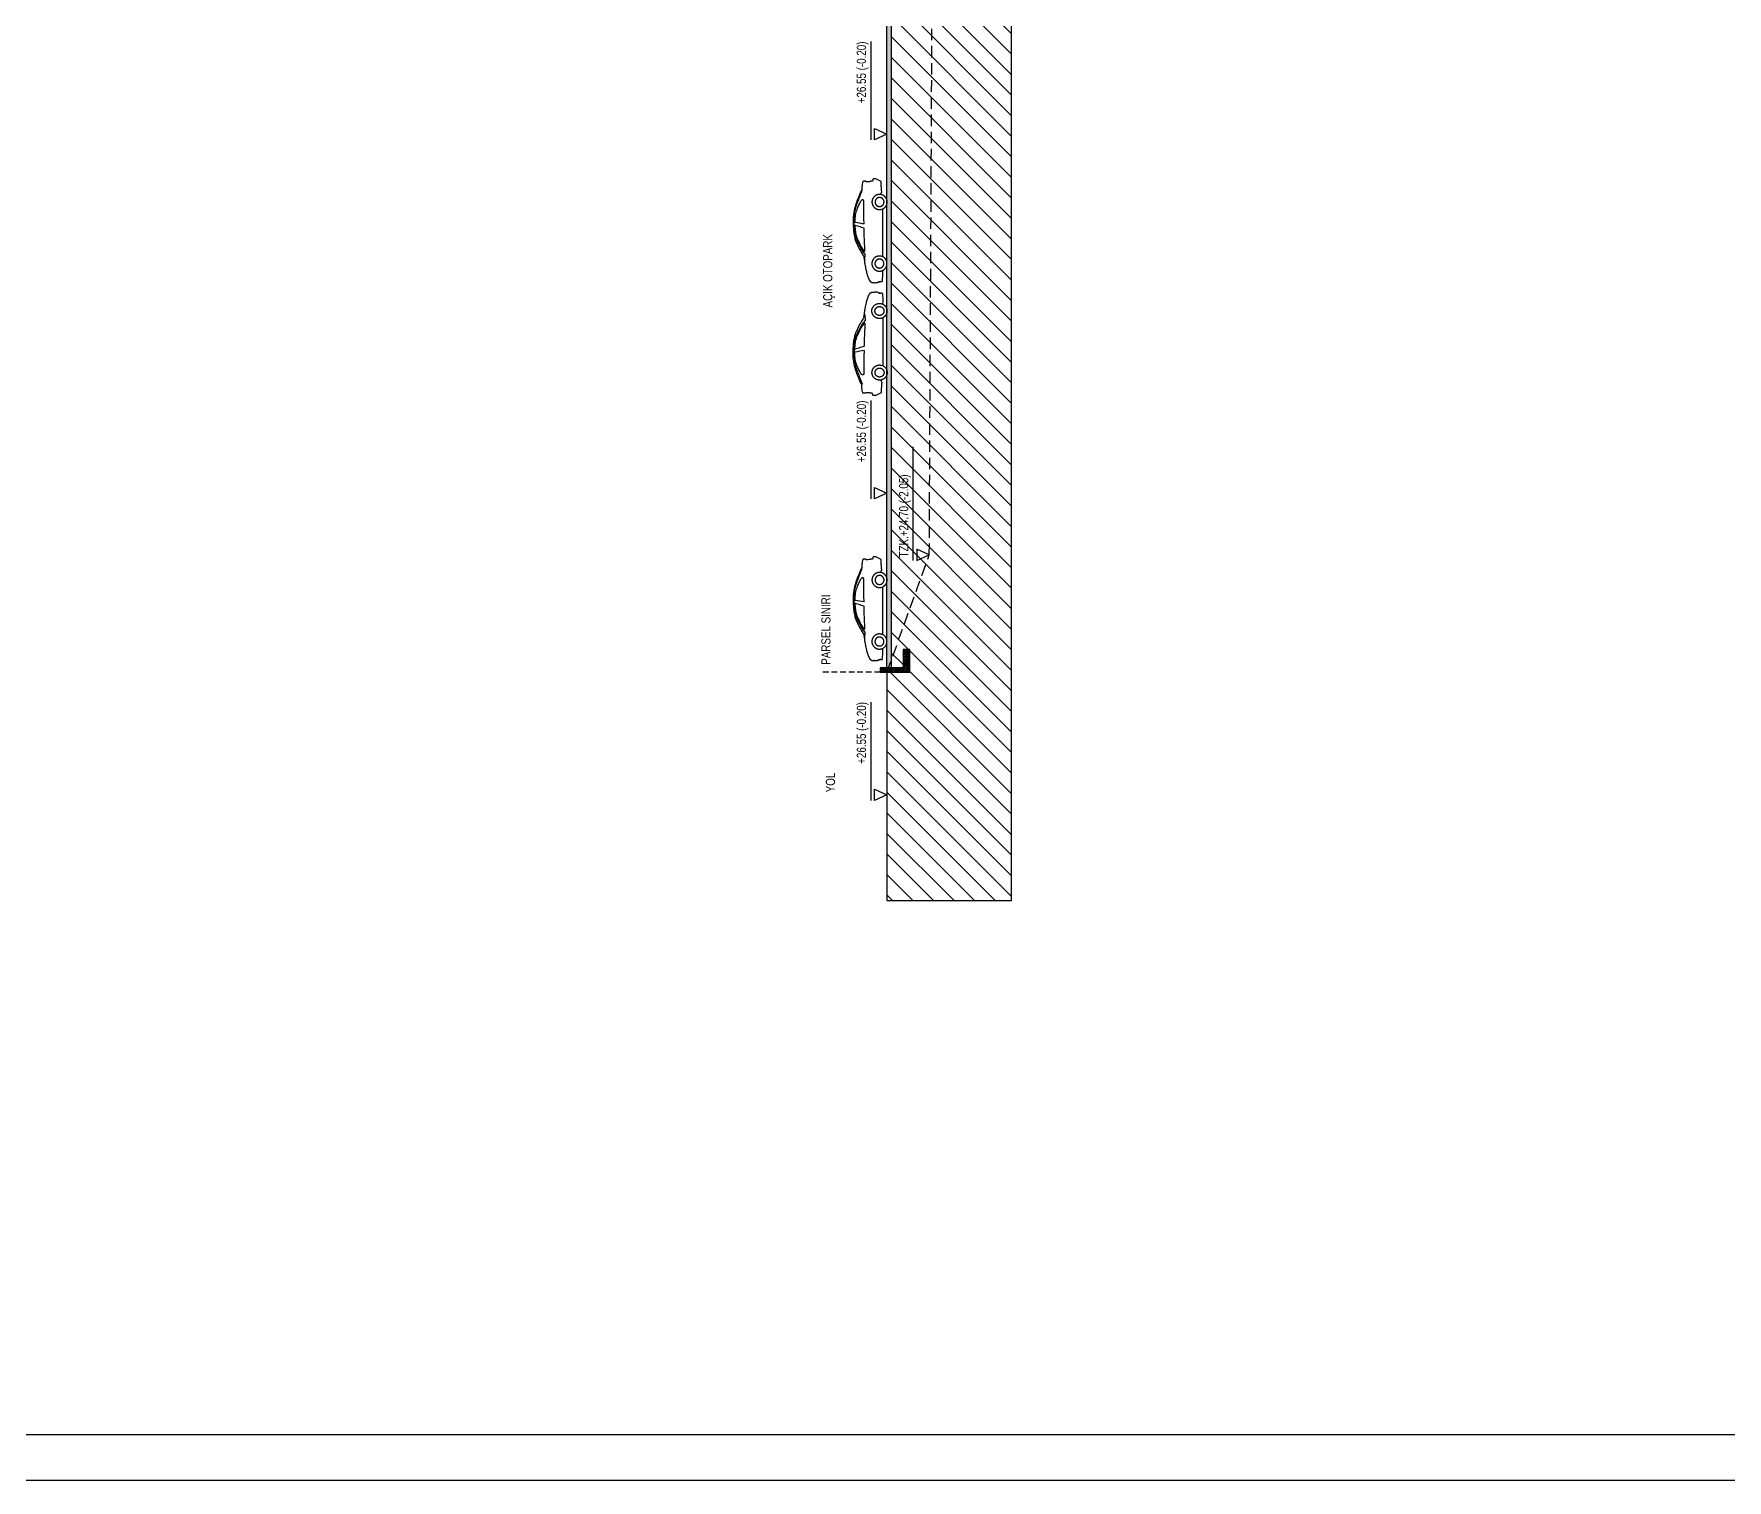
# Model space of a CAD drawing. Header units: centimetres. Extents: x 26569 to 160723, y -3143 to 14565.
# Drawn here: x 44379 to 48081, y -3143 to 19 of the extents above; entities that cross this region are included whole.
import ezdxf

# ---------------------------------------------------------------- set-up
doc = ezdxf.new("R2010")
doc.units = ezdxf.units.CM
doc.header["$LTSCALE"] = 100
doc.linetypes.add('HIDDEN2', pattern=[0.1875, 0.125, -0.0625])
for name, color, linetype in [('A-ANNO-DIMS', 187, 'Continuous'), ('A-ANNO-IDEN', 50, 'Continuous'), ('A-ANNO-TTBL', 157, 'Continuous'), ('A-HATCH', 253, 'Continuous'), ('A-VHCL', 8, 'Continuous'), ('L-TOPO', 49, 'Continuous'), ('S-CONC', 5, 'Continuous'), ('S-HTCH', 8, 'Continuous')]:
    doc.layers.add(name, color=color, linetype=linetype)
doc.styles.add('Fields_100', font='act_simplex.shx', dxfattribs={"width": 0.8, "height": 20})

# ---------------------------------------------------------------- blocks, each defined once
blk = doc.blocks.new('CAR ELEV')
at = {"layer": 'A-VHCL'}
for points in [[(320.4, 108.5), (323.6, 110.4)], [(-77.2, 25), (-77.2, 20.9)], [(31.3, 18.6), (32.9, 22.5), (33.3, 23.6), (33.6, 24.7), (33.9, 25.8), (34.1, 27), (34.3, 28.1), (34.4, 29.2), (34.6, 30.4), (34.6, 31.5), (34.7, 32.7), (34.7, 33.8), (34.6, 35), (34.5, 36.1), (34.4, 37.2), (34.2, 38.4), (34, 39.5), (33.8, 40.6), (33.5, 41.8), (33.2, 42.9), (32.8, 43.9), (32.4, 45), (32, 46.1), (31.5, 47.1), (31, 48.2), (30.5, 49.2), (29.9, 50.2), (29.3, 51.1), (28.6, 52.1), (28, 53), (27.3, 53.9), (26.5, 54.8), (25.7, 55.7), (24.9, 56.5), (24.1, 57.3), (23.3, 58.1), (22.4, 58.8), (21.5, 59.5), (20.6, 60.2), (19.6, 60.8), (18.6, 61.4), (17.6, 62), (16.6, 62.5), (15.6, 63), (14.5, 63.5), (13.5, 63.9), (12.4, 64.3), (11.3, 64.7), (10.2, 65), (9.1, 65.3), (8, 65.5), (6.8, 65.7), (5.7, 65.9), (4.5, 66), (3.4, 66.1), (2.3, 66.2), (1.1, 66.2), (0, 66.1), (-1.2, 66), (-2.3, 65.9), (-3.5, 65.8), (-4.6, 65.6), (-5.7, 65.3), (-6.8, 65.1), (-7.9, 64.8), (-9, 64.4), (-10.1, 64), (-11.2, 63.6), (-12.2, 63.1), (-13.3, 62.6), (-14.3, 62.1), (-15.3, 61.5), (-16.3, 60.9), (-17.2, 60.3), (-18.2, 59.6), (-19.1, 58.9), (-20, 58.2), (-20.8, 57.4), (-21.7, 56.6), (-22.5, 55.8), (-23.2, 55), (-24, 54.1), (-24.7, 53.2), (-25.4, 52.3), (-26, 51.3), (-26.6, 50.4), (-27.2, 49.4), (-27.8, 48.4), (-28.3, 47.3), (-28.8, 46.3), (-29.2, 45.2), (-29.6, 44.2), (-30, 43.1), (-30.3, 42), (-30.6, 40.9), (-30.9, 39.7), (-31.1, 38.6), (-31.2, 37.5), (-31.4, 36.3), (-31.5, 35.2), (-31.5, 34), (-31.5, 32.9), (-31.5, 31.7), (-31.4, 30.6), (-31.3, 29.5), (-31.2, 28.3), (-31, 27.2), (-30.8, 26.1), (-30.5, 24.9), (-30.2, 23.8), (-29.9, 22.7), (-29.5, 21.6)], [(302.9, 24.7), (303.2, 25.9), (303.4, 27), (303.5, 28.1), (303.7, 29.3), (303.8, 30.4), (303.8, 31.5), (303.8, 32.7), (303.8, 33.8), (303.8, 35), (303.7, 36.1), (303.5, 37.3), (303.3, 38.4), (303.1, 39.5), (302.8, 40.6), (302.5, 41.7), (302.2, 42.8), (301.8, 43.9), (301.4, 45), (301, 46.1), (300.5, 47.1), (300, 48.1), (299.4, 49.1), (298.8, 50.1), (298.2, 51.1), (297.5, 52), (296.8, 52.9), (296.1, 53.8), (295.4, 54.7), (294.6, 55.5), (293.8, 56.3), (292.9, 57.1), (292.1, 57.9), (291.2, 58.6), (290.3, 59.3), (289.3, 60), (288.4, 60.6), (287.4, 61.2), (286.4, 61.7), (285.4, 62.3), (284.3, 62.7), (283.3, 63.2), (282.2, 63.6), (281.1, 64), (280, 64.3), (278.9, 64.6), (277.8, 64.9), (276.7, 65.1), (275.5, 65.3), (274.4, 65.5), (273.3, 65.6), (272.1, 65.6), (271, 65.7), (269.8, 65.6), (268.7, 65.6), (267.5, 65.5), (266.4, 65.4), (265.2, 65.2), (264.1, 65), (263, 64.7), (261.9, 64.4), (260.8, 64.1), (259.7, 63.8), (258.6, 63.4), (257.6, 62.9), (256.5, 62.4), (255.5, 61.9), (254.5, 61.4), (253.5, 60.8), (252.5, 60.2), (251.6, 59.5), (250.7, 58.9), (249.8, 58.1), (248.9, 57.4), (248, 56.6), (247.2, 55.8), (246.4, 55), (245.7, 54.1), (244.9, 53.3), (244.2, 52.4), (243.5, 51.4), (242.9, 50.5), (242.3, 49.5), (241.7, 48.5), (241.2, 47.5), (240.7, 46.4), (240.2, 45.4), (239.8, 44.3), (239.4, 43.3), (239.1, 42.2), (238.8, 41.1), (238.5, 39.9), (238.2, 38.8), (238, 37.7), (237.9, 36.6), (237.8, 35.4), (237.7, 34.3), (237.7, 33.1), (237.7, 32), (237.7, 30.8), (237.8, 29.7), (237.9, 28.5), (238.1, 27.4), (238.2, 26.3), (238.5, 25.1), (238.8, 24), (240.7, 18.6)], [(310.4, 25), (313.1, 22.4)], [(359.9, 25.9), (371.5, 49.2), (371.6, 59.1)]]:
    blk.add_lwpolyline(points, dxfattribs=at)
for points in [[(21.2, 33.1), (21.2, 33.8), (21.2, 34.5), (21.1, 35.2), (21.1, 35.8), (20.9, 36.5), (20.8, 37.2), (20.7, 37.9), (20.5, 38.5), (20.3, 39.2), (20.1, 39.8), (19.8, 40.4), (19.6, 41.1), (19.3, 41.7), (19, 42.3), (18.6, 42.9), (18.3, 43.5), (17.9, 44), (17.5, 44.6), (17.1, 45.1), (16.7, 45.7), (16.3, 46.2), (15.8, 46.7), (15.3, 47.2), (14.8, 47.6), (14.3, 48.1), (13.8, 48.5), (13.2, 48.9), (12.7, 49.3), (12.1, 49.7), (11.5, 50.1), (10.9, 50.4), (10.3, 50.7), (9.7, 51), (9.1, 51.3), (8.5, 51.5), (7.8, 51.7), (7.2, 51.9), (6.5, 52.1), (5.9, 52.3), (5.2, 52.4), (4.5, 52.5), (3.8, 52.6), (3.2, 52.7), (2.5, 52.7), (1.8, 52.7), (1.1, 52.7), (0.4, 52.7), (-0.2, 52.6), (-0.9, 52.6), (-1.6, 52.5), (-2.3, 52.3), (-2.9, 52.2), (-3.6, 52), (-4.2, 51.8), (-4.9, 51.6), (-5.5, 51.4), (-6.1, 51.1), (-6.8, 50.8), (-7.4, 50.5), (-8, 50.2), (-8.6, 49.9), (-9.1, 49.5), (-9.7, 49.1), (-10.2, 48.7), (-10.8, 48.3), (-11.3, 47.9), (-11.8, 47.4), (-12.3, 46.9), (-12.8, 46.4), (-13.2, 45.9), (-13.6, 45.4), (-14.1, 44.9), (-14.5, 44.3), (-14.8, 43.8), (-15.2, 43.2), (-15.5, 42.6), (-15.9, 42), (-16.2, 41.4), (-16.4, 40.8), (-16.7, 40.1), (-16.9, 39.5), (-17.1, 38.8), (-17.3, 38.2), (-17.5, 37.5), (-17.6, 36.9), (-17.7, 36.2), (-17.8, 35.5), (-17.9, 34.8), (-17.9, 34.2), (-18, 33.5), (-18, 32.8), (-17.9, 32.1), (-17.9, 31.4), (-17.8, 30.8), (-17.7, 30.1), (-17.6, 29.4), (-17.5, 28.7), (-17.3, 28.1), (-17.1, 27.4), (-16.9, 26.8), (-16.7, 26.1), (-16.4, 25.5), (-16.2, 24.9), (-15.9, 24.3), (-15.5, 23.7), (-15.2, 23.1), (-14.8, 22.5), (-14.5, 21.9), (-14.1, 21.4), (-13.6, 20.9), (-13.2, 20.3), (-12.8, 19.8), (-12.3, 19.3), (-11.8, 18.9), (-11.3, 18.4), (-10.8, 18), (-10.2, 17.5), (-9.7, 17.1), (-9.1, 16.7), (-8.6, 16.4), (-8, 16), (-7.4, 15.7), (-6.8, 15.4), (-6.1, 15.1), (-5.5, 14.9), (-4.9, 14.6), (-4.2, 14.4), (-3.6, 14.2), (-2.9, 14.1), (-2.3, 13.9), (-1.6, 13.8), (-0.9, 13.7), (-0.2, 13.6), (0.4, 13.6), (1.1, 13.5), (1.8, 13.5), (2.5, 13.5), (3.2, 13.6), (3.8, 13.7), (4.5, 13.7), (5.2, 13.9), (5.9, 14), (6.5, 14.1), (7.2, 14.3), (7.8, 14.5), (8.5, 14.8), (9.1, 15), (9.7, 15.3), (10.3, 15.6), (10.9, 15.9), (11.5, 16.2), (12.1, 16.6), (12.7, 16.9), (13.2, 17.3), (13.8, 17.7), (14.3, 18.2), (14.8, 18.6), (15.3, 19.1), (15.8, 19.6), (16.3, 20.1), (16.7, 20.6), (17.1, 21.1), (17.5, 21.7), (17.9, 22.2), (18.3, 22.8), (18.6, 23.4), (19, 24), (19.3, 24.6), (19.6, 25.2), (19.8, 25.8), (20.1, 26.5), (20.3, 27.1), (20.5, 27.8), (20.7, 28.4), (20.8, 29.1), (20.9, 29.7), (21.1, 30.4), (21.1, 31.1), (21.2, 31.8), (21.2, 32.5)], [(290.4, 32.6), (290.4, 33.3), (290.4, 34), (290.3, 34.7), (290.2, 35.3), (290.1, 36), (290, 36.7), (289.8, 37.3), (289.7, 38), (289.5, 38.7), (289.3, 39.3), (289, 39.9), (288.7, 40.6), (288.5, 41.2), (288.2, 41.8), (287.8, 42.4), (287.5, 43), (287.1, 43.5), (286.7, 44.1), (286.3, 44.6), (285.9, 45.2), (285.4, 45.7), (285, 46.2), (284.5, 46.7), (284, 47.1), (283.5, 47.6), (283, 48), (282.4, 48.4), (281.9, 48.8), (281.3, 49.2), (280.7, 49.5), (280.1, 49.9), (279.5, 50.2), (278.9, 50.5), (278.3, 50.8), (277.6, 51), (277, 51.2), (276.4, 51.4), (275.7, 51.6), (275, 51.8), (274.4, 51.9), (273.7, 52), (273, 52.1), (272.3, 52.2), (271.7, 52.2), (271, 52.2), (270.3, 52.2), (269.6, 52.2), (268.9, 52.1), (268.3, 52.1), (267.6, 52), (266.9, 51.8), (266.3, 51.7), (265.6, 51.5), (265, 51.3), (264.3, 51.1), (263.7, 50.9), (263, 50.6), (262.4, 50.3), (261.8, 50), (261.2, 49.7), (260.6, 49.4), (260, 49), (259.5, 48.6), (258.9, 48.2), (258.4, 47.8), (257.9, 47.4), (257.4, 46.9), (256.9, 46.4), (256.4, 45.9), (256, 45.4), (255.5, 44.9), (255.1, 44.4), (254.7, 43.8), (254.3, 43.3), (254, 42.7), (253.6, 42.1), (253.3, 41.5), (253, 40.9), (252.8, 40.2), (252.5, 39.6), (252.3, 39), (252.1, 38.3), (251.9, 37.7), (251.7, 37), (251.6, 36.3), (251.5, 35.7), (251.4, 35), (251.3, 34.3), (251.2, 33.6), (251.2, 33), (251.2, 32.3), (251.2, 31.6), (251.3, 30.9), (251.4, 30.3), (251.5, 29.6), (251.6, 28.9), (251.7, 28.2), (251.9, 27.6), (252.1, 26.9), (252.3, 26.3), (252.5, 25.6), (252.8, 25), (253, 24.4), (253.3, 23.8), (253.6, 23.2), (254, 22.6), (254.3, 22), (254.7, 21.4), (255.1, 20.9), (255.5, 20.3), (256, 19.8), (256.4, 19.3), (256.9, 18.8), (257.4, 18.3), (257.9, 17.9), (258.4, 17.5), (258.9, 17), (259.5, 16.6), (260, 16.2), (260.6, 15.9), (261.2, 15.5), (261.8, 15.2), (262.4, 14.9), (263, 14.6), (263.7, 14.4), (264.3, 14.1), (265, 13.9), (265.6, 13.7), (266.3, 13.6), (266.9, 13.4), (267.6, 13.3), (268.3, 13.2), (268.9, 13.1), (269.6, 13.1), (270.3, 13), (271, 13), (271.7, 13), (272.3, 13.1), (273, 13.1), (273.7, 13.2), (274.4, 13.3), (275, 13.5), (275.7, 13.6), (276.4, 13.8), (277, 14), (277.6, 14.2), (278.3, 14.5), (278.9, 14.8), (279.5, 15.1), (280.1, 15.4), (280.7, 15.7), (281.3, 16.1), (281.9, 16.4), (282.4, 16.8), (283, 17.2), (283.5, 17.7), (284, 18.1), (284.5, 18.6), (285, 19.1), (285.4, 19.6), (285.9, 20.1), (286.3, 20.6), (286.7, 21.2), (287.1, 21.7), (287.5, 22.3), (287.8, 22.9), (288.2, 23.5), (288.5, 24.1), (288.7, 24.7), (289, 25.3), (289.3, 26), (289.5, 26.6), (289.7, 27.3), (289.8, 27.9), (290, 28.6), (290.1, 29.2), (290.2, 29.9), (290.3, 30.6), (290.4, 31.3), (290.4, 31.9)]]:
    blk.add_lwpolyline(points, close=True, dxfattribs=at)
blk.add_arc((55.7, 96.4), 0.05, 235.73363, 272.93784, dxfattribs=at)
for points in [[(28.7, 99.7), (28.2, 99.5), (26.8, 99.4), (26.4, 100.3), (25.5, 101.3), (24.1, 100.7), (23, 99.9), (17.4, 99.1), (15.4, 99.1), (-2, 96.5), (-24.2, 92.3), (-42.6, 88.1), (-60.1, 82), (-71, 77.4), (-76.8, 73.2)], [(155.7, 100.2), (158.4, 105.6), (163.9, 125.3), (168.3, 138.5), (168.8, 140.4)], [(174.7, 100.4), (176.2, 110.3), (178.9, 129), (181.5, 140.5)], [(-81.8, 54.4), (-81.9, 54), (-82, 53.6), (-82.1, 53.2)], [(-82.1, 53.2), (-82, 50.8), (-81.8, 48.4), (-81.7, 46)], [(-81.1, 54.9), (-81.3, 54.7), (-81.6, 54.6), (-81.8, 54.4)], [(-81.7, 46), (-81.6, 44.1), (-81.4, 42.2), (-81.2, 40.3)], [(-80.1, 66.6), (-80.7, 66.3), (-81, 66.1), (-81.2, 65.9)], [(-81.2, 65.9), (-81.2, 63.2), (-81.2, 60.6), (-81.2, 57.9)], [(-81.2, 57.9), (-81, 57.8), (-80.8, 57.7), (-80.4, 57.6)], [(-81.2, 40.3), (-81, 40), (-80.8, 39.7), (-80.6, 39.4)], [(-80.4, 55.1), (-80.7, 55), (-80.9, 55), (-81.1, 54.9)], [(-80.6, 39.4), (-80.2, 39.2), (-79.8, 39), (-79.3, 38.8)], [(-80.4, 57.6), (-80.4, 56.8), (-80.4, 56), (-80.4, 55.1)], [(-79.4, 68.9), (-79.6, 68.1), (-79.9, 67.4), (-80.1, 66.6)], [(-78.7, 71.2), (-78.9, 70.4), (-79.2, 69.7), (-79.4, 68.9)], [(-79.3, 38.8), (-79.1, 38.7), (-78.9, 38.5), (-78.7, 38.4)], [(-76.8, 73.2), (-77.4, 72.6), (-78.1, 71.9), (-78.7, 71.2)], [(-78.7, 38.4), (-78.5, 38.1), (-78.4, 37.7), (-78.3, 37.4)], [(-77.7, 32.5), (-78.5, 32.5), (-77.6, 32.5), (-78.4, 32.5)], [(-78.4, 32.5), (-78.4, 32.4), (-78.4, 32.3), (-78.4, 32.2)], [(-78.4, 32.2), (-78.4, 32.2), (-78.4, 32.1), (-78.4, 32)], [(-78.3, 37.4), (-78, 37), (-77.8, 36.6), (-77.5, 36.1)], [(-77.4, 33.1), (-77.5, 32.9), (-77.6, 32.7), (-77.7, 32.5)], [(-77.5, 36.1), (-77.4, 35.7), (-77.4, 35.3), (-77.3, 34.8)], [(-76.9, 33.5), (-77.1, 33.3), (-77.2, 33.2), (-77.4, 33.1)], [(-77.3, 34.8), (-77.3, 34.7), (-77.2, 34.5), (-77.1, 34.3)], [(-76.2, 26.6), (-76.5, 26.6), (-76.8, 26.6), (-77.2, 26.6)], [(-77.2, 26.6), (-77.2, 26.1), (-77.2, 25.5), (-77.2, 25)], [(-77.1, 34.3), (-77.1, 34.1), (-77, 34), (-76.9, 33.8)], [(-77.1, 32), (-77, 31.6), (-77, 31.2), (-76.9, 30.8)], [(-76.9, 33.8), (-76.9, 33.7), (-76.9, 33.6), (-76.9, 33.5)], [(-76.9, 30.8), (-76.9, 30.6), (-76.9, 30.3), (-76.9, 30)], [(-76.9, 30), (-76.7, 29.7), (-76.6, 29.5), (-76.4, 29.2)], [(-76.4, 29.2), (-76.2, 28.6), (-75.9, 27.9), (-75.7, 27.3)], [(-75.7, 26.9), (-75.9, 26.8), (-76.1, 26.7), (-76.2, 26.6)], [(-75.7, 27.3), (-75.7, 27.2), (-75.7, 27.1), (-75.7, 26.9)], [(302.9, 24.7), (305.4, 24.8), (307.9, 24.9), (310.4, 25)]]:
    blk.add_open_spline(points, degree=3, dxfattribs=at)
for points, knots in [([(17.3, 99.2), (16.1, 98), (18, 97.1), (25.8, 96.3), (36.3, 96), (42, 96.1), (43.1, 96.1)], [0.216109, 0.216109, 0.216109, 0.216109, 1, 2, 3, 3.225062, 3.225062, 3.225062, 3.225062]), ([(323.5, 110.4), (322.6, 111.2), (319, 113.6), (302.4, 120.6), (274, 131.9), (252.9, 139.7), (214.9, 147.8), (177.8, 148), (148.9, 146.9), (124.6, 143.8), (104, 138.7), (91.5, 133.1), (72.8, 124.8), (58.9, 117.5), (40.6, 107), (28.7, 99.7)], [1770.469007, 1770.469007, 1770.469007, 1770.469007, 1771.036382, 1772.036382, 1773.036382, 1774.036382, 1775.036382, 1776.036382, 1777.036382, 1778.036382, 1779.036382, 1780.036382, 1781.036382, 1782.036382, 1783.036382, 1783.036382, 1783.036382, 1783.036382]), ([(43.1, 96.1), (55.4, 106.4), (74.2, 117), (93.8, 127.9), (110.4, 134.6), (125, 139.1), (136.4, 140.9), (157, 143), (179, 144), (205.4, 143.5), (227.1, 141.1), (250.9, 135.5), (259.1, 132.7), (289.2, 120.6), (312.9, 112), (316.9, 109.7), (320.4, 108.5)], [0, 0, 0, 0, 1, 2, 3, 4, 5, 6, 7, 8, 9, 10, 11, 12, 13, 13.896499, 13.896499, 13.896499, 13.896499]), ([(168.8, 140.4), (166.2, 140.3), (155.2, 139.8), (132.4, 137.3), (117.6, 132.9), (84.6, 118.6), (64.8, 106), (56, 98.8), (54.2, 97.4), (55.6, 96.5), (55.6, 96.4), (55.6, 96.4), (55.7, 96.4)], [9.680962, 9.680962, 9.680962, 9.680962, 10, 11, 12, 13, 14, 15, 15.803226, 15.803226, 15.803226, 15.820781, 15.820781, 15.820781, 15.820781]), ([(55.7, 96.4), (64.8, 96.9), (74.8, 97.3), (85.8, 97.8), (92.9, 98.1), (117.7, 99.2), (140.3, 99.9), (155.7, 100.2)], [3.917744, 3.917744, 3.917744, 3.917744, 4.57432, 4.57432, 4.57432, 5, 5.974442, 5.974442, 5.974442, 5.974442]), ([(174.7, 100.4), (185, 100.6), (211, 100.9), (248.5, 101.6), (276, 101.3)], [6.373664, 6.373664, 6.373664, 6.373664, 7, 7.863882, 7.863882, 7.863882, 7.863882]), ([(276, 101.3), (280.5, 103.7), (281.4, 106.7), (280.4, 110.8), (272.5, 116.3), (255.5, 125.4), (236.7, 132.3), (227.1, 135.9), (212.7, 138.8), (201.3, 140.4), (189.6, 140.5), (182.2, 140.5), (181.5, 140.5)], [0, 0, 0, 0, 1, 2, 3, 4, 5, 6, 7, 8, 9, 9.109191, 9.109191, 9.109191, 9.109191]), ([(371.6, 59.1), (371.6, 59.2), (371.6, 60.1), (371.6, 60.3), (371.5, 60.4), (370.3, 61.8), (369.6, 62.4), (368, 62.5), (365.7, 62.4), (364.7, 62.7), (363.3, 63.4), (361.4, 64.2), (361.3, 65), (361.3, 73.1), (360.6, 74.1), (360, 74.4), (359.4, 74.5), (359.4, 91.8), (359.5, 92.1), (360.2, 92.1), (361.3, 92), (361.3, 92.8), (361.3, 104.8), (360.9, 105.4), (360.7, 105.7), (357.3, 106.3), (342.1, 109.6), (332.6, 109.9), (323.5, 110.4)], [1745.422192, 1745.422192, 1745.422192, 1745.422192, 1745.469007, 1746.469007, 1747.469007, 1748.469007, 1749.469007, 1750.469007, 1751.469007, 1752.469007, 1753.469007, 1754.469007, 1755.469007, 1756.469007, 1757.469007, 1758.469007, 1759.469007, 1760.469007, 1761.469007, 1762.469007, 1763.469007, 1764.469007, 1765.469007, 1766.469007, 1767.469007, 1768.469007, 1769.469007, 1770.469007, 1770.469007, 1770.469007, 1770.469007]), ([(-78.4, 32), (-77.8, 32), (-77.2, 32), (-78.2, 32), (-77.8, 32), (-77.5, 32), (-77.1, 32)], [24.695495, 24.695495, 24.695495, 24.695495, 25.695495, 25.695495, 25.695495, 26.695495, 26.695495, 26.695495, 26.695495]), ([(-77.2, 20.9), (-74.1, 20.4), (-69.3, 19.3), (-52.4, 18.2), (-35.4, 17.9)], [41.009942, 41.009942, 41.009942, 41.009942, 41.695495, 42.695495, 42.695495, 42.695495, 42.695495]), ([(-35.4, 17.9), (-33.7, 17.4), (-32.3, 17.3), (-30.5, 19.9), (-29.5, 21.6)], [42.695495, 42.695495, 42.695495, 42.695495, 43.695495, 44.695495, 44.695495, 44.695495, 44.695495]), ([(31.3, 18.6), (35.5, 18.6), (39.6, 18.6), (43.6, 18.6), (160.6, 18.6), (197.4, 18.6), (240.7, 18.6)], [840.323605, 840.323605, 840.323605, 840.323605, 840.3472055, 840.3472055, 840.3472055, 841.0355514, 841.0355514, 841.0355514, 841.0355514]), ([(313.1, 22.4), (316.9, 23.2), (330.4, 24.3), (348, 25.4), (357.6, 25.8), (359.5, 25.9), (359.9, 25.9)], [1704.300086, 1704.300086, 1704.300086, 1704.300086, 1705.127833, 1706.127833, 1707.127833, 1707.396865, 1707.396865, 1707.396865, 1707.396865])]:
    blk.add_open_spline(points, degree=3, knots=knots, dxfattribs=at)
for points, weights, knots in [([(-29.5, 21.6), (-24.6, 8.2), (-12.9, 0), (1.5, 0), (15.8, -0.1), (27.5, 8), (31.3, 18.6)], [1, 0.88069280985, 0.88069280985, 1, 0.88069280985, 0.88069280985, 1], [44.695495, 44.695495, 44.695495, 44.695495, 439.948513, 439.948513, 439.948513, 835.201531, 835.201531, 835.201531, 835.201531]), ([(240.7, 18.6), (246.5, 6.1), (258.2, -0.9), (271.7, -0.5), (287.2, -0.1), (299.2, 9.7), (302.9, 24.7)], [0.958614492935, 0.86503458978, 0.878829758802, 1, 0.863262235317, 0.863262235317, 1], [897.63483, 897.63483, 897.63483, 897.63483, 1273.482864, 1273.482864, 1273.482864, 1697.618523, 1697.618523, 1697.618523, 1697.618523])]:
    blk.add_rational_spline(points, weights, degree=3, knots=knots, dxfattribs=at)

msp = doc.modelspace()

# ---------------------------------------------------------------- hatches: boundary and pattern name
at = {"layer": 'A-HATCH'}
h = msp.add_hatch(dxfattribs=at)
h.set_pattern_fill('LINE', color=256, scale=10, angle=135, style=0)
h.set_pattern_definition([(135, (45430.74, -21480.53), (-22.45064, -22.45064), [])])
h.paths.add_polyline_path([(46371.99, 307.4), (46371.99, 312.4), (46328.49, 312.42), (46328.49, 387.67), (46264.49, 387.67), (46264.49, 35.41), (46253.99, 35.41), (46253.99, -1366.79), (46278.99, -1366.79), (46278.99, -1326.79), (46293.99, -1326.79), (46293.99, -1376.79), (46243.99, -1376.79), (46243.99, -1875.59), (46516.53, -1875.59), (46516.53, 3778.38), (46311.49, 3778.38), (46311.49, 3528.38), (46371.49, 3528.38), (46371.49, 3533.38), (46376.49, 3533.38), (46376.49, 3463.38), (46371.49, 3463.38), (46371.49, 3468.38), (46356.49, 3468.38), (46356.49, 3518.38), (46266.49, 3518.38), (46248.99, 3365.4), (46253.99, 3365.4), (46253.99, 3288.15), (46328.49, 3288.15), (46328.49, 3363.4), (46330.99, 3363.4), (46371.99, 3363.4), (46371.99, 3368.4), (46376.99, 3368.4), (46376.99, 3157.9), (46371.49, 3157.9), (46371.49, 2418.4), (46376.99, 2418.4), (46376.99, 2207.9), (46371.49, 2207.9), (46371.49, 1468.4), (46376.99, 1468.4), (46376.99, 1257.9), (46371.49, 1257.9), (46371.49, 517.9), (46376.99, 517.9), (46376.99, 307.4)])
at = {"layer": 'S-HTCH'}
h = msp.add_hatch(dxfattribs=at)
h.set_pattern_fill('ANSI33', color=256, scale=0.5, angle=90)
h.set_pattern_definition([(135, (44056.8377, -11498.4375), (-2.245064, -2.245064), []), (135, (44056.8377, -11496.1924), (-2.245064, -2.245064), [1.5875, -0.79375])])
h.paths.add_polyline_path([(46253.99, 40.41), (46243.99, 40.41), (46243.99, -1366.79), (46253.99, -1366.79)])
h = msp.add_hatch(dxfattribs=at)
h.set_pattern_fill('ANSI33', color=256, scale=0.5, angle=90)
h.set_pattern_definition([(135, (43969.3377, -16636.5478), (-2.245064, -2.245064), []), (135, (43969.3377, -16634.3027), (-2.245064, -2.245064), [1.5875, -0.79375])])
h.paths.add_polyline_path([(46228.99, -1376.79), (46228.99, -1366.79), (46278.99, -1366.79), (46278.99, -1326.79), (46293.99, -1326.79), (46293.99, -1376.79)])

# ---------------------------------------------------------------- linework, layer by layer
at = {"layer": 'A-ANNO-DIMS', "linetype": 'HIDDEN2'}
msp.add_line((46228.99, -1376.79), (46103.32, -1376.79), dxfattribs=at)
at = {"layer": 'A-ANNO-DIMS'}
for points in [[(46208.99, 1.99), (46208.99, -213.16)], [(46208.99, -782.82), (46208.99, -997.97)], [(46301.49, -1132.78), (46301.49, -883.77)], [(46208.99, -1441.91), (46208.99, -1657.06)]]:
    msp.add_lwpolyline(points, dxfattribs=at)
for points in [[(46243.99, -200.66), (46216.49, -213.16), (46216.49, -188.16)], [(46243.99, -985.47), (46216.49, -997.97), (46216.49, -972.97)], [(46336.49, -1120.28), (46308.99, -1107.78), (46308.99, -1132.78)], [(46243.99, -1644.56), (46216.49, -1657.06), (46216.49, -1632.06)]]:
    msp.add_lwpolyline(points, close=True, dxfattribs=at)
at = {"layer": 'A-ANNO-TTBL'}
for points in [[(157421.04, -3142.83), (157421.04, 9557.17), (26568.76, 9557.19), (26568.76, -3142.81)], [(157321.04, -3042.83), (157321.04, 9457.17), (26668.76, 9457.19), (26668.76, -3042.81)]]:
    msp.add_lwpolyline(points, close=True, dxfattribs=at)
at = {"layer": 'L-TOPO', "color": 1, "linetype": 'HIDDEN2', "ltscale": 2}
msp.add_lwpolyline([(46243.99, -1376.79), (46336.49, -1120.28), (46351.49, 1829.98), (46336.49, 3518.38)], dxfattribs=at)
at = {"layer": 'S-CONC'}
for points in [[(46243.99, -1366.79), (46243.99, 59.9)], [(46253.99, -1366.79), (46253.99, 40.41)], [(46228.99, -1366.79), (46228.99, -1376.79), (46293.99, -1376.79), (46293.99, -1326.79), (46278.99, -1326.79), (46278.99, -1366.79), (46228.99, -1366.79)], [(46243.99, -1376.79), (46243.99, -1875.59)]]:
    msp.add_lwpolyline(points, dxfattribs=at)
at = {"layer": 'S-HTCH'}
msp.add_lwpolyline([(46243.99, -1875.59), (46516.53, -1875.59), (46516.53, 3778.38), (46311.49, 3778.38)], dxfattribs=at)

# ---------------------------------------------------------------- block references
at = {"layer": 'S-HTCH', "yscale": 0.5, "zscale": 0.5, "rotation": 90}
for p, xscale in [((46243.99, -484.24), 0.5), ((46243.99, -586.25), -0.5), ((46243.99, -1310.43), 0.5)]:
    msp.add_blockref('CAR ELEV', p, dxfattribs=dict(at, xscale=xscale))

# ---------------------------------------------------------------- texts
at = {"layer": 'A-ANNO-DIMS', "color": 50, "char_height": 20, "rotation": 90, "style": 'Fields_100'}
for s, width, insert, attachment_point in [('+26.55 (-0.20)', 226.336, (46203.99, 1.99), 9), ('+26.55 (-0.20)', 226.336, (46203.99, -782.82), 9), ('TZK.+24.70 (-2.05)', 458.0073, (46296.49, -1125.83), 7), ('+26.55 (-0.20)', 226.336, (46203.99, -1441.91), 9)]:
    msp.add_mtext_dynamic_manual_height_columns(s, width=width, gutter_width=100, heights=[0], dxfattribs=dict(at, insert=insert, attachment_point=attachment_point))
at = {"layer": 'A-ANNO-IDEN', "char_height": 20, "attachment_point": 1, "rotation": 90, "style": 'Fields_100'}
for s, insert in [('AÇIK OTOPARK', (46104.38, -579.39)), ('PARSEL SINIRI', (46100.4, -1360.35)), ('YOL', (46110.26, -1639.19))]:
    msp.add_mtext_dynamic_manual_height_columns(s, width=277.705, gutter_width=100, heights=[0], dxfattribs=dict(at, insert=insert))

doc.saveas('drawing.dxf')
